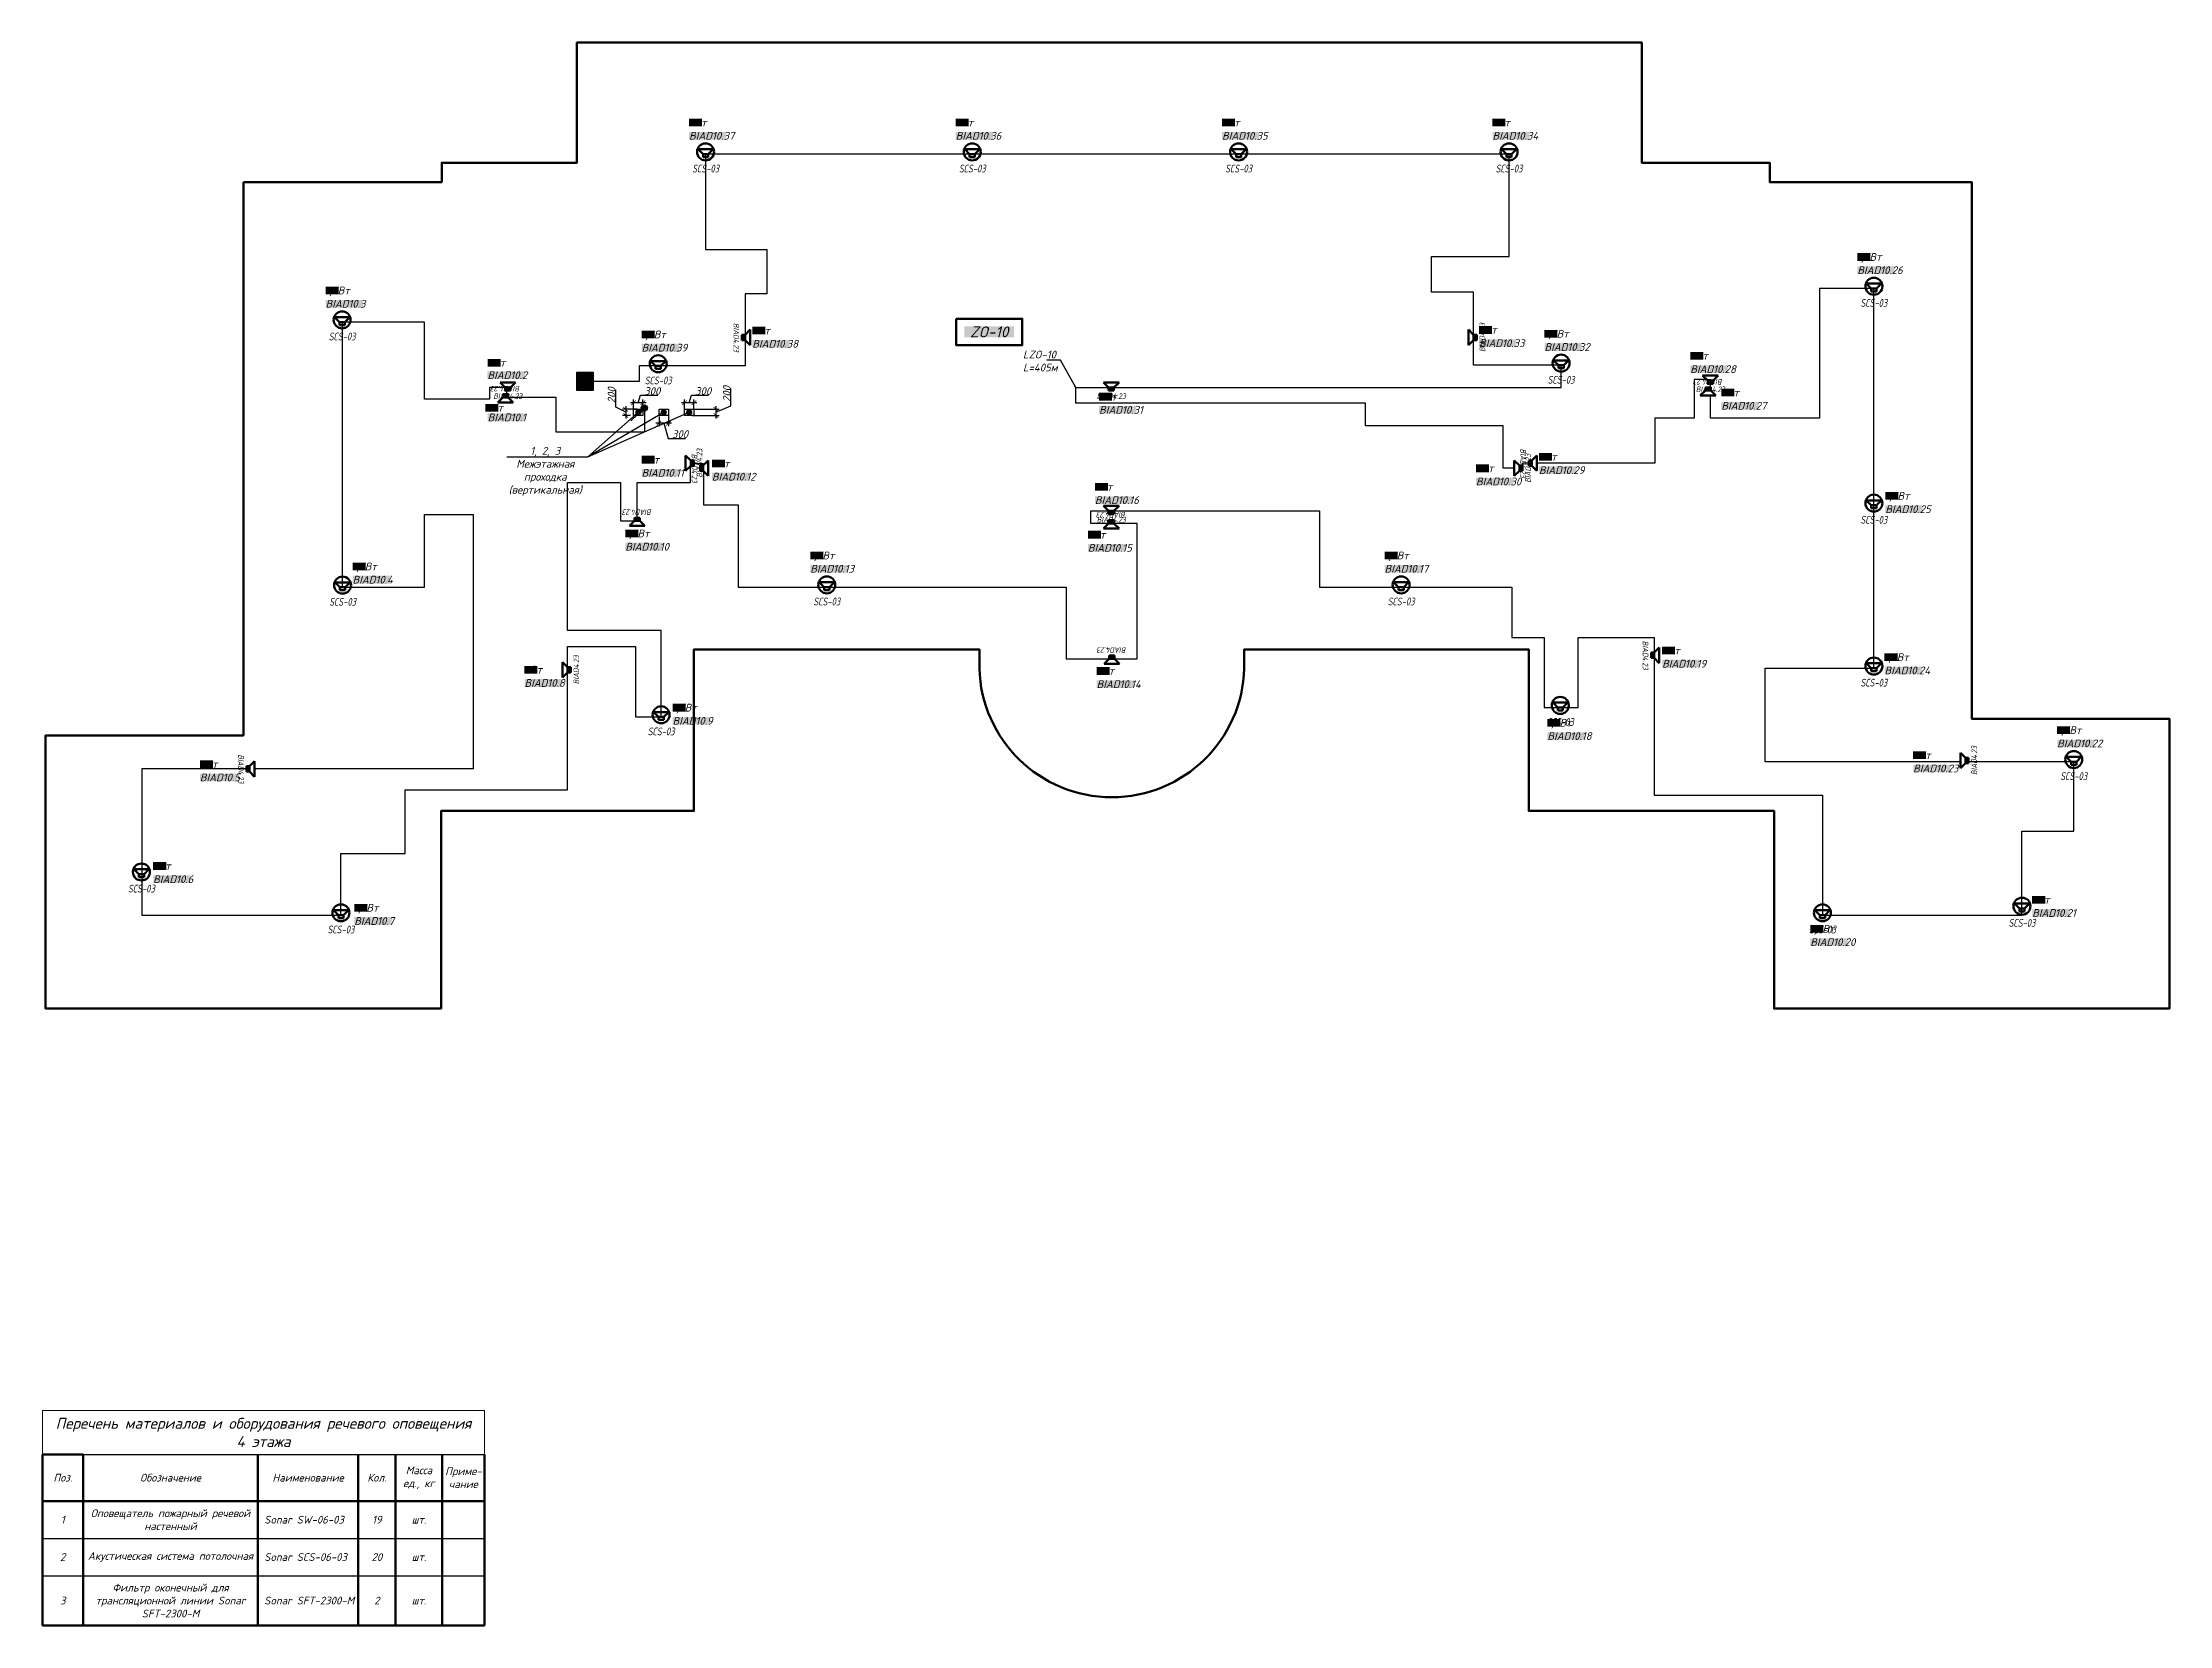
# Model space of a CAD drawing. Extents: x -152830 to 1281226, y -304852 to -2349.
# Drawn here: x 699833 to 768148, y -143858 to -92985 of the extents above; entities that cross this region are included whole.
import ezdxf
from ezdxf import colors
from ezdxf.entities.mleader import LeaderData, LeaderLine
from ezdxf.enums import TextEntityAlignment as Align
from ezdxf.math import Vec2, Vec3

# ---------------------------------------------------------------- set-up
doc = ezdxf.new("R2010")
doc.units = 0
doc.header["$LTSCALE"] = 100
doc.header["$PDMODE"] = 1
doc.header["$PDSIZE"] = 200
doc.linetypes.add('CONTI', pattern=[0])
doc.layers.get('Defpoints').update_dxf_attribs({"color": 42})
for name, color, linetype in [('_1', 7, 'Continuous'), ('_Мэжэтажная', 7, 'Continuous'), ('_СОУЭ_Аннотации', 7, 'Continuous'), ('ODG - Проводка', 3, 'Continuous')]:
    doc.layers.add(name, color=color, linetype=linetype)
for name, color, linetype, lineweight in [('_13_СОУЭ_линии', 5, 'Continuous', 70), ('_СОУЭ Оповещение_речевое', 7, 'Continuous', 30), ('НО Оповещатели Речь', 5, 'Continuous', 50), ('Радио', 5, 'Continuous', 30), ('СС_СКК_Лоток', 170, 'Continuous', 30)]:
    doc.layers.add(name, color=color, linetype=linetype, lineweight=lineweight)
doc.styles.add('BRAZEN-txt', font='isocpeui.ttf')
doc.styles.add('ISOCPEUR', font='isocpeui.ttf', dxfattribs={"height": 250})
doc.styles.add('OlympDesign', font='isocpeui.ttf', dxfattribs={"height": 250})
doc.linetypes.add('Открыто в трубе', pattern='A,2,[1,BDG_GOST,S=1,R=0,X=0,Y=0],-4', length=6)
doc.dimstyles.new('BRAZEN-Размеры_осевые', dxfattribs={"dimscale": 0, "dimtxt": 350, "dimasz": 150, "dimexe": 100, "dimexo": 100, "dimgap": 70, "dimtad": 1, "dimdec": 0, "dimzin": 0, "dimdsep": 46, "dimtxsty": 'BRAZEN-txt', "dimblk": 'ARCHTICK', "dimcen": 1, "dimdle": 100, "dimadec": 0, "dimazin": 0, "dimtfac": 1, "dimtdec": 0, "dimtofl": 0, "dimtmove": 1, "dimatfit": 3, "dimfxl": 1, "dimtolj": 1, "dimtzin": 0, "dimarcsym": 0})

# ---------------------------------------------------------------- blocks, each defined once
blk = doc.blocks.new('_ArchTick')
at = {"color": 0, "linetype": 'ByBlock', "const_width": 0.15}
blk.add_lwpolyline([(-0.5, -0.5), (0.5, 0.5)], dxfattribs=at)
blk = doc.blocks.new('*D265')
at = {"layer": 'Defpoints', "color": 0, "transparency": 16777216}
for p in [(718818, -104561), (718818, -104900), (719119, -104870)]:
    blk.add_point(p, dxfattribs=at)
at = {"layer": 'СС_СКК_Лоток', "color": 0, "linetype": 'Continuous', "lineweight": -2, "transparency": 16777216}
for p, q in [((718818, -104800), (718818, -104461)), ((718969, -104561), (719041, -104321)), ((719041, -104321), (719592, -104321)), ((719119, -104770), (719119, -104461)), ((719219, -104561), (718718, -104561))]:
    blk.add_line(p, q, dxfattribs=at)
at = {"layer": 'СС_СКК_Лоток', "color": 0, "lineweight": -2, "transparency": 16777216, "xscale": 150, "yscale": 150, "zscale": 150, "rotation": 180}
blk.add_blockref('_ArchTick', (718818, -104561), dxfattribs=at)
at = {"layer": 'СС_СКК_Лоток', "color": 0, "lineweight": -2, "transparency": 16777216, "xscale": 150, "yscale": 150, "zscale": 150}
blk.add_blockref('_ArchTick', (719119, -104561), dxfattribs=at)
at = {"layer": 'СС_СКК_Лоток', "color": 0, "lineweight": 0, "transparency": 16777216, "insert": (719416, -104186), "char_height": 250, "width": 731.08, "attachment_point": 5, "style": 'ISOCPEUR'}
blk.add_mtext('\\A1;300', dxfattribs=at)
blk = doc.blocks.new('*D266')
at = {"layer": 'Defpoints', "color": 0, "transparency": 16777216}
for p in [(718563, -104971), (718823, -104971), (719019, -104770)]:
    blk.add_point(p, dxfattribs=at)
at = {"layer": 'СС_СКК_Лоток', "color": 0, "linetype": 'Continuous', "lineweight": -2, "transparency": 16777216}
for p, q in [((718246, -104699), (718246, -104148)), ((718563, -104870), (718246, -104699)), ((718919, -104770), (718463, -104770)), ((718723, -104971), (718463, -104971)), ((718563, -104670), (718563, -105071))]:
    blk.add_line(p, q, dxfattribs=at)
at = {"layer": 'СС_СКК_Лоток', "color": 0, "lineweight": -2, "transparency": 16777216, "xscale": 150, "yscale": 150, "zscale": 150}
for p, rotation in [((718563, -104770), 90), ((718563, -104971), 270)]:
    blk.add_blockref('_ArchTick', p, dxfattribs=dict(at, rotation=rotation))
at = {"layer": 'СС_СКК_Лоток', "color": 0, "lineweight": 0, "transparency": 16777216, "insert": (718111, -104323), "char_height": 250, "width": 731.08, "attachment_point": 5, "rotation": 90, "style": 'ISOCPEUR'}
blk.add_mtext('\\A1;200', dxfattribs=at)
blk = doc.blocks.new('_Dot')
at = {"color": 0, "linetype": 'ByBlock', "lineweight": -2}
blk.add_line((-0.5, 0), (-1, 0), dxfattribs=at)
at = {"color": 0, "linetype": 'ByBlock', "const_width": 0.5}
blk.add_lwpolyline([(-0.25, 0, 1), (0.25, 0, 1)], format="xyb", close=True, dxfattribs=at)
blk = doc.blocks.new('*D267')
at = {"layer": 'Defpoints', "color": 0, "transparency": 16777216}
for p in [(720452, -104561), (720452, -104900), (720753, -104870)]:
    blk.add_point(p, dxfattribs=at)
at = {"layer": 'СС_СКК_Лоток', "color": 0, "linetype": 'Continuous', "lineweight": -2, "transparency": 16777216}
for p, q in [((720452, -104800), (720452, -104461)), ((720603, -104561), (720675, -104321)), ((720675, -104321), (721226, -104321)), ((720753, -104770), (720753, -104461)), ((720853, -104561), (720352, -104561))]:
    blk.add_line(p, q, dxfattribs=at)
at = {"layer": 'СС_СКК_Лоток', "color": 0, "lineweight": -2, "transparency": 16777216, "xscale": 150, "yscale": 150, "zscale": 150, "rotation": 180}
blk.add_blockref('_ArchTick', (720452, -104561), dxfattribs=at)
at = {"layer": 'СС_СКК_Лоток', "color": 0, "lineweight": -2, "transparency": 16777216, "xscale": 150, "yscale": 150, "zscale": 150}
blk.add_blockref('_ArchTick', (720753, -104561), dxfattribs=at)
at = {"layer": 'СС_СКК_Лоток', "color": 0, "lineweight": 0, "transparency": 16777216, "insert": (721050, -104186), "char_height": 250, "width": 731.08, "attachment_point": 5, "style": 'ISOCPEUR'}
blk.add_mtext('\\A1;300', dxfattribs=at)
blk = doc.blocks.new('*D268')
at = {"layer": 'Defpoints', "color": 0, "transparency": 16777216}
for p in [(720603, -104971), (720653, -104770), (721463, -104971)]:
    blk.add_point(p, dxfattribs=at)
at = {"layer": 'СС_СКК_Лоток', "color": 0, "linetype": 'Continuous', "lineweight": -2, "transparency": 16777216}
for p, q in [((721945, -104657), (721945, -104106)), ((720703, -104971), (721563, -104971)), ((720753, -104770), (721563, -104770)), ((721463, -104870), (721945, -104657)), ((721463, -104670), (721463, -105071))]:
    blk.add_line(p, q, dxfattribs=at)
at = {"layer": 'СС_СКК_Лоток', "color": 0, "lineweight": -2, "transparency": 16777216, "xscale": 150, "yscale": 150, "zscale": 150}
for p, rotation in [((721463, -104770), 90), ((721463, -104971), 270)]:
    blk.add_blockref('_ArchTick', p, dxfattribs=dict(at, rotation=rotation))
at = {"layer": 'СС_СКК_Лоток', "color": 0, "lineweight": 0, "transparency": 16777216, "insert": (721810, -104281), "char_height": 250, "width": 731.08, "attachment_point": 5, "rotation": 90, "style": 'ISOCPEUR'}
blk.add_mtext('\\A1;200', dxfattribs=at)
blk = doc.blocks.new('*D269')
at = {"layer": 'Defpoints', "color": 0, "transparency": 16777216}
for p in [(719635, -104900), (719936, -104870), (719635, -105216)]:
    blk.add_point(p, dxfattribs=at)
at = {"layer": 'СС_СКК_Лоток', "color": 0, "linetype": 'Continuous', "lineweight": -2, "transparency": 16777216}
for p, q in [((719635, -105000), (719635, -105316)), ((719936, -104970), (719936, -105316)), ((720036, -105216), (719535, -105216)), ((719786, -105216), (719933, -105706)), ((719933, -105706), (720484, -105706))]:
    blk.add_line(p, q, dxfattribs=at)
at = {"layer": 'СС_СКК_Лоток', "color": 0, "lineweight": -2, "transparency": 16777216, "xscale": 150, "yscale": 150, "zscale": 150, "rotation": 180}
blk.add_blockref('_ArchTick', (719635, -105216), dxfattribs=at)
at = {"layer": 'СС_СКК_Лоток', "color": 0, "lineweight": -2, "transparency": 16777216, "xscale": 150, "yscale": 150, "zscale": 150}
blk.add_blockref('_ArchTick', (719936, -105216), dxfattribs=at)
at = {"layer": 'СС_СКК_Лоток', "color": 0, "lineweight": 0, "transparency": 16777216, "insert": (720308, -105571), "char_height": 250, "width": 731.08, "attachment_point": 5, "style": 'ISOCPEUR'}
blk.add_mtext('\\A1;300', dxfattribs=at)
blk = doc.blocks.new('*U105')
at = {"layer": 'НО Оповещатели Речь', "color": 5}
for p, q in [((-84, -184), (-242, -26)), ((-242, -26), (242, -26)), ((-84, -184), (84, -184)), ((-84, -281), (-84, -184)), ((84, -281), (-84, -281)), ((84, -184), (242, -26)), ((84, -281), (84, -184))]:
    blk.add_line(p, q, dxfattribs=at)
blk.add_circle((0, -114), 273, dxfattribs=at)
at = {"layer": 'Defpoints', "lineweight": 50, "ltscale": 100, "style": 'OlympDesign', "width": 0.8}
blk.add_text('SСS-03', height=250, dxfattribs=at).set_placement((0, -649), align=Align.MIDDLE_CENTER)
blk = doc.blocks.new('*U120')
at = {"layer": 'ODG - Проводка'}
h = blk.add_hatch(color=0, dxfattribs=at)
edge = h.paths.add_edge_path()
edge.add_arc((0, 0), 50, 0, 360)
at = {"layer": 'ODG - Проводка', "color": 0}
for points in [[(0, 0), (212, 212)], [(35, 35), (85, 122)], [(35, 35), (122, 85)]]:
    blk.add_lwpolyline(points, dxfattribs=at)
blk.add_circle((0, 0), 50, dxfattribs=at)
blk = doc.blocks.new('SFT-2300-М')
at = {"true_color": 0xffffff}
h = blk.add_hatch(color=7, dxfattribs=at)
h.dxf.hatch_style = 1
h.paths.add_polyline_path([(250, 292), (-274, 292), (-274, -295), (250, -295)])
at = {"layer": '_1', "lineweight": 30}
h = blk.add_hatch(color=5, dxfattribs=at)
h.dxf.hatch_style = 1
h.paths.add_polyline_path([(177, -2, 1), (-202, -2, 1)])
at = {"color": 5, "lineweight": 30}
blk.add_lwpolyline([(-274, 292), (250, 292), (250, -295), (-274, -295)], close=True, dxfattribs=at)
blk.add_circle((-12, -2), 189, dxfattribs=at)
blk = doc.blocks.new('*U104')
at = {"color": 5}
blk.add_wipeout([(-348, 366), (348, 366), (121, 140), (121, 0), (-121, 0), (-121, 140)], dxfattribs=at).dxf.layer = 'НО Оповещатели Речь'
at = {"layer": 'НО Оповещатели Речь'}
h = blk.add_hatch(color=5, dxfattribs=at)
h.dxf.hatch_style = 1
h.set_gradient(color1=(0, 0, 255), color2=(0, 0, 255), tint=1)
h.paths.add_polyline_path([(-121, 0), (121, 0), (121, 140), (-121, 140)])
at = {"layer": 'НО Оповещатели Речь', "color": 5}
for p, q in [((-121, 140), (-348, 366)), ((-348, 366), (348, 366)), ((121, 140), (-121, 140)), ((-121, 140), (-121, 0)), ((-121, 0), (121, 0)), ((121, 140), (348, 366)), ((121, 0), (121, 140))]:
    blk.add_line(p, q, dxfattribs=at)
at = {"layer": 'Defpoints', "lineweight": 50, "ltscale": 100, "style": 'OlympDesign', "width": 0.8}
blk.add_text('BIAD4.23', height=250, dxfattribs=at).set_placement((0, -250), align=Align.MIDDLE_CENTER)
blk = doc.blocks.new('*T2337')
at = {"color": 0, "lineweight": 50, "transparency": 16777216}
for p, q in [((0, -1410), (1300, -1410)), ((0, -1410), (0, -6910)), ((1300, -1410), (1300, -6910)), ((6919, -1410), (6919, -6910)), ((10139, -1410), (10139, -6910)), ((11339, -1410), (11339, -6910)), ((12839, -1410), (12839, -6910)), ((14195, -1410), (14195, -6910)), ((0, -2910), (14195, -2910)), ((0, -6910), (14195, -6910))]:
    blk.add_line(p, q, dxfattribs=at)
at = {"color": 0, "linetype": 'ByBlock', "lineweight": -2, "transparency": 16777216}
blk.add_line((1300, -1410), (14195, -1410), dxfattribs=at)
at = {"color": 0, "transparency": 16777216}
for p, q in [((0, -4110), (1300, -4110)), ((12839, -4110), (14195, -4110)), ((0, -5310), (1300, -5310)), ((12839, -5310), (14195, -5310))]:
    blk.add_line(p, q, dxfattribs=at)
at = {"color": 0, "lineweight": -2, "transparency": 16777216}
for p, q in [((1300, -4110), (12839, -4110)), ((1300, -5310), (12839, -5310))]:
    blk.add_line(p, q, dxfattribs=at)
at = {"layer": 'Defpoints', "color": 8, "linetype": 'ByBlock', "lineweight": 0, "transparency": 16777216}
for p, q in [((0, 0), (14195, 0)), ((0, 0), (0, -1410)), ((14195, 0), (14195, -1410))]:
    blk.add_line(p, q, dxfattribs=at)
at = {"color": 0, "transparency": 16777216, "style": 'OlympDesign'}
for s, insert, char_height, width, attachment_point in [('Перечень материалов и оборудования речевого оповещения 4 этажа', (7097, -705), 350, 13794.54, 5), ('Поз.', (650, -2160), 250, 900, 5), ('Обозначение', (4110, -2160), 250, 5219.44, 5), ('Наименование', (8529, -2160), 250, 2819.56, 5), ('Кол.', (10739, -2160), 250, 800, 5), ('Масса ед., кг', (12089, -2160), 250, 1100, 5), ('Приме- чание', (13517, -2160), 250, 955.55, 5), ('1', (650, -3510), 250, 900, 5), ('Оповещатель пожарный речевой настенный ', (4110, -3510), 250, 5219.44, 5), ('Sonar SW-06-03', (7119, -3510), 250, 2819.56, 4), ('19', (10739, -3510), 250, 800, 5), ('шт.', (12089, -3510), 250, 1100, 5), ('2', (650, -4710), 250, 900, 5), ('Акустическая система потолочная', (4110, -4710), 250, 5219.44, 5), ('Sonar SCS-06-03', (7119, -4710), 250, 2819.56, 4), ('20', (10739, -4710), 250, 800, 5), ('шт.', (12089, -4710), 250, 1100, 5), ('3', (650, -6110), 250, 900, 5), ('Фильтр оконечный для трансляционной линии Sonar SFT-2300-М', (4110, -6110), 250, 5219.44, 5), ('Sonar SFT-2300-М', (7119, -6110), 250, 2819.56, 4), ('2', (10739, -6110), 250, 800, 5), ('шт.', (12089, -6110), 250, 1100, 5)]:
    blk.add_mtext(s, dxfattribs=dict(at, insert=insert, char_height=char_height, width=width, attachment_point=attachment_point))

msp = doc.modelspace()

# ---------------------------------------------------------------- linework, layer by layer
at = {"layer": '_Мэжэтажная', "color": 18, "lineweight": 30, "true_color": 0x000000}
for points in [[(718818.125485, -104769.809572), (719119.374761, -104769.809572), (719119.374761, -104971.018653), (718818.125485, -104971.018653)], [(719635.000847, -104769.809572), (719936.250123, -104769.809572), (719936.250123, -104971.018653), (719635.000847, -104971.018653)], [(720451.876209, -104769.809572), (720753.125485, -104769.809572), (720753.125485, -104971.018653), (720451.876209, -104971.018653)]]:
    msp.add_lwpolyline(points, close=True, dxfattribs=at)
at = {"layer": '_СОУЭ_Аннотации', "color": 1, "linetype": 'CONTI', "lineweight": 60, "ltscale": 100}
msp.add_lwpolyline([(729175.057677, -101859.908139), (731301.313677, -101859.908139), (731301.313677, -102708.417139), (729175.057677, -102708.417139)], close=True, dxfattribs=at)

# ---------------------------------------------------------------- block references
for name, p in [('SFT-2300-М', (717272.526376, -103874.453306)), ('*T2337', (699833.125485, -136948.565035))]:
    msp.add_blockref(name, p)
at = {"layer": '_СОУЭ Оповещение_речевое', "color": 4, "lineweight": 50}
for p in [(721130.625485, -96387.230987), (729695.625485, -96387.243486), (738250.591739, -96387.230987), (746935.625485, -96387.230987), (758653.125485, -100705.927834), (709456.031233, -101784.236517), (719606.98813, -103195.724933), (748606.531313, -103174.718398), (758653.125485, -107673.925104), (709470.625485, -110309.426671), (725023.128217, -110301.122942), (743469.823325, -110301.122942), (758653.125485, -112908.902907), (748582.003387, -114172.993566), (719702.034211, -114475.558492), (765073.125735, -115913.84256), (703008.125485, -119528.640303), (709418.165802, -120841.14514), (757001.483082, -120841.122942), (763411.483082, -120628.820629)]:
    msp.add_blockref('*U105', p, dxfattribs=at)

# ---------------------------------------------------------------- texts
at = {"layer": '_СОУЭ_Аннотации', "color": 7, "linetype": 'Открыто в трубе', "lineweight": 60, "ltscale": 100, "style": 'OlympDesign', "bg_fill": 1, "box_fill_scale": 1, "bg_fill_color": 7, "bg_fill_true_color": 16777215, "bg_fill_transparency": 0}
for s, insert, char_height, width, attachment_point in [('3Вт', (720597.381094, -95433.32024), 250, 418.76026667, 1), ('3Вт', (729162.381094, -95433.332739), 250, 418.76026667, 1), ('3Вт', (737717.347348, -95433.32024), 250, 418.76026667, 1), ('3Вт', (746402.381094, -95433.32024), 250, 418.76026667, 1), ('1,5Вт', (758119.881094, -99752.017087), 250, 418.76026667, 1), ('1,5Вт', (708922.786842, -100830.325771), 250, 418.76026667, 1), ('1,5Вт', (719073.743739, -102241.814186), 250, 418.76026667, 1), ('ZO-10', (730238.185677, -102284.162639), 350, 1602.16185265, 5), ('1,5Вт', (748073.286922, -102220.807651), 250, 418.76026667, 1), ('6Вт', (714130.811445, -103152.024819, 0), 250, 418.76026667, 1), ('6Вт', (752755.811445, -102932.024819, 0), 250, 418.76026667, 1), ('6Вт', (745872.990947, -106544.21644, 0), 250, 418.76026667, 1), ('3Вт', (733633.577855, -107140.955236, 0), 250, 418.76026667, 1), ('1,5Вт', (759020.086444, -107431.225129), 250, 418.76026667, 1), ('1,5Вт', (709789.927085, -109698.097325), 250, 418.76026667, 1), ('1,5Вт', (724489.883826, -109347.212195), 250, 418.76026667, 1), ('1,5Вт', (742936.578934, -109347.212195), 250, 418.76026667, 1), ('1,5Вт', (758995.09424, -112614.027758), 250, 418.76026667, 1), ('6Вт', (715310.998903, -113017.135664, 0), 250, 418.76026667, 1), ('1,5Вт', (720067.218734, -114236.101107), 250, 418.76026667, 1), ('1,5Вт', (748166.073201, -114723.587567), 250, 418.76026667, 1), ('1,5Вт', (764539.881344, -114959.931813), 250, 418.76026667, 1), ('6Вт', (704885.422177, -116052.06605, 0), 250, 418.76026667, 1), ('6Вт', (759914.249656, -115765.612238, 0), 250, 418.76026667, 1), ('3Вт', (703385.577471, -119325.694258), 250, 418.76026667, 1), ('1,5Вт', (709843.425942, -120667.463292), 250, 418.76026667, 1), ('3Вт', (763737.890066, -120410.138387), 250, 418.76026667, 1), ('1,5Вт', (756608.098311, -121346.960248), 250, 418.76026667, 1)]:
    msp.add_mtext(s, dxfattribs=dict(at, insert=insert, char_height=char_height, width=width, attachment_point=attachment_point))
at = {"layer": '_СОУЭ_Аннотации', "char_height": 250, "width": 1197.06228103, "attachment_point": 1, "style": 'OlympDesign', "bg_fill": 1, "box_fill_scale": 1, "bg_fill_color": 7, "bg_fill_true_color": 16777215, "bg_fill_transparency": 0}
for s, insert in [('BIAD10.37', (720599.711987, -95858.679724, 0)), ('BIAD10.36', (729164.711987, -95858.692223, 0)), ('BIAD10.35', (737719.67824, -95858.679724, 0)), ('BIAD10.34', (746404.711987, -95858.679724, 0)), ('BIAD10.26', (758122.211987, -100177.376571, 0)), ('BIAD10.3', (708925.117735, -101255.685254, 0)), ('BIAD10.39', (719076.074631, -102667.173669, 0)), ('BIAD10.32', (748075.617815, -102646.167134, 0)), ('BIAD10.25', (759022.417336, -107856.584612, 0)), ('BIAD10.10', (718551.398214, -109063.484599, 0)), ('BIAD10.15', (733410.060068, -109103.129953, 0)), ('BIAD10.13', (724492.214719, -109772.571679, 0)), ('BIAD10.17', (742938.909827, -109772.571679, 0)), ('BIAD10.4', (709792.257977, -110123.456809, 0)), ('BIAD10.24', (758997.425132, -113039.387242, 0)), ('BIAD10.14', (733691.077745, -113482.33427, 0)), ('BIAD10.9', (720069.549627, -114661.46059, 0)), ('BIAD10.18', (748168.404094, -115148.94705, 0)), ('BIAD10.22', (764542.212236, -115385.291297, 0)), ('BIAD10.6', (703387.908364, -119751.053742, 0)), ('BIAD10.21', (763740.220959, -120835.49787, 0)), ('BIAD10.7', (709845.756835, -121092.822776, 0)), ('BIAD10.20', (756610.429204, -121772.319731, 0))]:
    msp.add_mtext(s, dxfattribs=dict(at, insert=insert))

# ---------------------------------------------------------------- dimensions: what is measured, and where the dimension line sits
at = {"layer": 'СС_СКК_Лоток', "color": 7, "lineweight": 0}
for base, p1, p2, picture, middle in [((718562.892509, -104970.993268), (719018.750123, -104769.809572), (718823.062469, -104970.993268), '*D266', (718246.126825, -104688.771268)), ((721462.53396, -104971.018653), (720652.500847, -104769.809572), (720602.500847, -104971.018653), '*D268', (721944.66233, -104647.037242))]:
    dim = msp.add_linear_dim(base=base, p1=p1, p2=p2, angle=270, dimstyle='BRAZEN-Размеры_осевые', override={"dimscale": 1, "dimtxt": 250, "dimgap": 10, "dimrnd": 50, "dimtxsty": 'ISOCPEUR'}, dxfattribs=at)
    dim.commit()
    dim.dimension.update_dxf_attribs({"geometry": picture, "text_midpoint": middle, "dimtype": 160})
for base, p1, p2, picture, middle in [((718818.135968, -104561.020505), (719119.374761, -104870.414112), (718818.135968, -104899.767874), '*D265', (719050.755364, -104186.020505)), ((720451.886692, -104561.020505), (720753.125485, -104870.414112), (720451.886692, -104899.767874), '*D267', (720684.506089, -104186.020505)), ((719635.01133, -105216.432628), (719936.250123, -104870.414112), (719635.01133, -104899.767874), '*D269', (719942.630726, -105571.432628))]:
    dim = msp.add_linear_dim(base=base, p1=p1, p2=p2, angle=180, dimstyle='BRAZEN-Размеры_осевые', override={"dimscale": 1, "dimtxt": 250, "dimgap": 10, "dimrnd": 50, "dimtxsty": 'ISOCPEUR'}, dxfattribs=at)
    dim.commit()
    dim.dimension.update_dxf_attribs({"geometry": picture, "text_midpoint": middle})

# ---------------------------------------------------------------- next in the draw order: leaders
at = {"layer": '_Мэжэтажная', "color": 7, "lineweight": 0}
ml = msp.add_multileader_mtext('Standard', dxfattribs=at)
ml.set_content('1, 2, 3^JМежэтажная проходка (вертикальная)', color=7, style='ISOCPEUR')
ml.set_leader_properties()
ml.set_arrow_properties(name='DOT')
ml.build(insert=Vec2(0, 0))
ml.multileader.update_dxf_attribs({"text_left_attachment_type": 6, "text_right_attachment_type": 6, "dogleg_length": 100, "arrow_head_size": 200})
ctx = ml.context
ctx.base_point, ctx.char_height, ctx.arrow_head_size, ctx.landing_gap_size, ctx.plane_origin = Vec3(714719.970532, -106307.577341), 250, 200, 0, Vec3(727211.37058, -106802.732589)
ctx.left_attachment, ctx.right_attachment, ctx.text_align_type = 6, 6, 1
notes = []
notes.append((ctx, [(0, (1, 1, 0), (717340.614471, -106307.577341), (-1, 0), 100, [(0, [(718968.750123, -104870.414112)], 0, [])])]))
ctx.mtext.insert, ctx.mtext.width, ctx.mtext.alignment, ctx.mtext.flow_direction = Vec3(715980.292501, -105982.577341), 2467.27373386, 2, 5
ctx.mtext.has_bg_fill, ctx.mtext.bg_color, ctx.mtext.bg_scale_factor, ctx.mtext.bg_transparency, ctx.mtext.use_window_bg_color = 1, -1027028792, 1.5, 0, 1
for ctx, leaders in notes:
    for number, flags, end, landing, length, lines in leaders:
        leader = LeaderData()
        leader.index, (leader.has_last_leader_line, leader.has_dogleg_vector, leader.attachment_direction) = number, flags
        leader.last_leader_point, leader.dogleg_vector, leader.dogleg_length = Vec3(end), Vec3(landing), length
        for number, points, colour, breaks in lines:
            line = LeaderLine()
            line.index, line.vertices, line.color, line.breaks = number, Vec3.list(points), colors.encode_raw_color(colour), breaks
            leader.lines.append(line)
        ctx.leaders.append(leader)

# ---------------------------------------------------------------- next in the draw order: leaders
ml = msp.add_multileader_mtext('Standard', dxfattribs=at)
ml.set_content('1, 2, 3^JМежэтажная проходка (вертикальная)', color=7, style='ISOCPEUR')
ml.set_leader_properties()
ml.set_arrow_properties(name='DOT')
ml.build(insert=Vec2(0, 0))
ml.multileader.update_dxf_attribs({"text_left_attachment_type": 6, "text_right_attachment_type": 6, "dogleg_length": 100, "arrow_head_size": 200})
ctx = ml.context
ctx.base_point, ctx.char_height, ctx.arrow_head_size, ctx.landing_gap_size, ctx.plane_origin = Vec3(714719.970532, -106307.577341), 250, 200, 0, Vec3(727211.37058, -106802.732589)
ctx.left_attachment, ctx.right_attachment, ctx.text_align_type = 6, 6, 1
notes = []
notes.append((ctx, [(0, (1, 1, 0), (717340.614471, -106307.577341), (-1, 0), 100, [(0, [(720602.500847, -104870.414112)], 0, [])])]))
ctx.mtext.insert, ctx.mtext.width, ctx.mtext.alignment, ctx.mtext.flow_direction = Vec3(715980.292501, -105982.577341), 2467.27373386, 2, 5
ctx.mtext.has_bg_fill, ctx.mtext.bg_color, ctx.mtext.bg_scale_factor, ctx.mtext.bg_transparency, ctx.mtext.use_window_bg_color = 1, -1027028792, 1.5, 0, 1
for ctx, leaders in notes:
    for number, flags, end, landing, length, lines in leaders:
        leader = LeaderData()
        leader.index, (leader.has_last_leader_line, leader.has_dogleg_vector, leader.attachment_direction) = number, flags
        leader.last_leader_point, leader.dogleg_vector, leader.dogleg_length = Vec3(end), Vec3(landing), length
        for number, points, colour, breaks in lines:
            line = LeaderLine()
            line.index, line.vertices, line.color, line.breaks = number, Vec3.list(points), colors.encode_raw_color(colour), breaks
            leader.lines.append(line)
        ctx.leaders.append(leader)

# ---------------------------------------------------------------- next in the draw order: leaders
ml = msp.add_multileader_mtext('Standard', dxfattribs=at)
ml.set_content('1, 2, 3^JМежэтажная проходка (вертикальная)', color=7, style='ISOCPEUR')
ml.set_leader_properties()
ml.set_arrow_properties(name='DOT')
ml.build(insert=Vec2(0, 0))
ml.multileader.update_dxf_attribs({"text_left_attachment_type": 6, "text_right_attachment_type": 6, "dogleg_length": 100, "arrow_head_size": 200})
ctx = ml.context
ctx.base_point, ctx.char_height, ctx.arrow_head_size, ctx.landing_gap_size, ctx.plane_origin = Vec3(714719.970532, -106307.577341), 250, 200, 0, Vec3(727211.37058, -106802.732589)
ctx.left_attachment, ctx.right_attachment, ctx.text_align_type = 6, 6, 1
notes = []
notes.append((ctx, [(0, (1, 1, 0), (717340.614471, -106307.577341), (-1, 0), 100, [(0, [(719785.625485, -104870.414112)], 0, [])])]))
ctx.mtext.insert, ctx.mtext.width, ctx.mtext.alignment, ctx.mtext.flow_direction = Vec3(715980.292501, -105982.577341), 2467.27373386, 2, 5
ctx.mtext.has_bg_fill, ctx.mtext.bg_color, ctx.mtext.bg_scale_factor, ctx.mtext.bg_transparency, ctx.mtext.use_window_bg_color = 1, -1027028792, 1.5, 0, 1
for ctx, leaders in notes:
    for number, flags, end, landing, length, lines in leaders:
        leader = LeaderData()
        leader.index, (leader.has_last_leader_line, leader.has_dogleg_vector, leader.attachment_direction) = number, flags
        leader.last_leader_point, leader.dogleg_vector, leader.dogleg_length = Vec3(end), Vec3(landing), length
        for number, points, colour, breaks in lines:
            line = LeaderLine()
            line.index, line.vertices, line.color, line.breaks = number, Vec3.list(points), colors.encode_raw_color(colour), breaks
            leader.lines.append(line)
        ctx.leaders.append(leader)

# ---------------------------------------------------------------- next in the draw order: linework, layer by layer
at = {"layer": '_13_СОУЭ_линии', "color": 5, "lineweight": 30}
msp.add_lwpolyline([(719162.565377, -104729.312879), (719162.565377, -105510.946333), (716334.842323, -105510.946333), (716334.842323, -104390.198391), (714740.675364, -104390.198391), (714740.675364, -104069.42613), (714188.404875, -104069.42613), (714188.404875, -104443.76782), (712105.734777, -104443.76782), (712105.734777, -101967.914063), (709456.031233, -101967.914063), (709456.031233, -110493.104217), (712106.122624, -110493.104217), (712106.122624, -108149.395894), (713662.723468, -108149.395894), (713662.723468, -116329.80952), (703021.346943, -116329.80952), (703021.346943, -121024.822685), (709418.165802, -121024.822685), (709418.165802, -119049.760813), (711478.57147, -119049.760813), (711478.57147, -117002.678116), (716697.742043, -117002.678116), (716697.742043, -112392.720471), (718879.776022, -112392.720471), (718879.776022, -114659.236037), (719702.034211, -114659.236037), (719702.034211, -111877.818946), (716697.742043, -111877.818946), (716697.742043, -107121.160398), (718400.152668, -107121.160398), (718400.152668, -108360.007258), (718931.455872, -108360.007258), (718931.455872, -107121.160398), (720646.183055, -107121.160398), (720646.183055, -106511.769325), (721061.380677, -106511.769325), (721061.380677, -107843.221663), (722180.865743, -107843.221663), (722180.865743, -110484.800488), (732706.859517, -110484.800488), (732706.859517, -112790.193014), (734994.842043, -112790.193014), (734994.842043, -108440.193014), (733503.806531, -108440.193014), (733503.806531, -108039.42613), (740852.060362, -108039.42613), (740852.060362, -110484.800488), (747028.364412, -110484.800488), (747028.364412, -112108.985779), (748061.637267, -112108.985779), (748061.637267, -114356.671111), (749153.209304, -114356.671111), (749153.209304, -112108.985779), (751598.526102, -112108.985779), (751598.526102, -117178.685784), (757001.483082, -117178.685784), (757001.483082, -121024.800488), (763411.483082, -121024.800488), (763411.483082, -118334.198563), (765073.125735, -118334.198563), (765073.125735, -116097.520106), (755157.436081, -116097.520106), (755157.436081, -113092.580452), (758653.125485, -113092.580452), (758653.125485, -100889.60538), (756906.473783, -100889.60538), (756906.473783, -105054.534892), (753408.343314, -105054.534892), (753408.343314, -103812.427801), (752884.522136, -103812.427801), (752884.522136, -105054.534892), (751614.327305, -105054.534892), (751614.327305, -106502.327286), (747368.125485, -106502.327286), (747368.125485, -106665.43631), (746749.586061, -106665.43631), (746749.586061, -105304.430428), (742328.496539, -105304.430428), (742328.496539, -104580.0173), (733026.957961, -104580.0173), (733026.957961, -104069.42613), (748606.531313, -104069.42613), (748606.531313, -103358.395943), (745799.451076, -103358.395943), (745799.451076, -101011.857205), (744448.4287, -101011.857205), (744448.4287, -99864.771757), (746935.625485, -99864.771757), (746935.625485, -96570.908533), (721130.625485, -96570.908533), (721130.625485, -99640.485985), (723091.940391, -99640.485985), (723091.940391, -101062.507391), (722397.030629, -101062.507391), (722397.030629, -103379.402478), (719001.193746, -103379.402478), (719001.193746, -103876.05772), (717522.521228, -103876.05772)], dxfattribs=at)
at = {"layer": '_СОУЭ_Аннотации', "color": 67, "linetype": 'CONTI', "lineweight": 60, "ltscale": 100, "true_color": 0x727430}
msp.add_lwpolyline([(706283.112088, -97469.429265), (706283.112088, -115254.844294), (699933.125485, -115254.844294), (699933.125485, -124029.809572), (712633.125485, -124029.809572), (712633.125485, -117679.809572), (720753.125485, -117679.809572), (720753.125485, -112489.809572), (729922.693903, -112489.809572), (729922.693903, -113089.809572, 0.9753212138), (738432.822973, -113089.809572), (738432.822973, -112489.809572), (747568.125485, -112489.809572), (747568.125485, -117679.809572), (755448.125485, -117679.809572), (755448.125485, -124029.809572), (768148.125485, -124029.809572), (768148.125485, -114719.809572), (761798.125485, -114719.809572), (761798.125485, -97469.419356), (755308.125485, -97469.419356), (755308.125485, -96849.809572), (751198.125485, -96849.809572), (751198.125485, -92984.809572), (716998.125485, -92984.809572), (716998.125485, -96849.809572), (712658.125485, -96849.809572), (712658.112088, -97469.429265), (706283.125485, -97469.429265)], format="xyb", dxfattribs=at)

# ---------------------------------------------------------------- next in the draw order: block references
at = {"layer": 'Радио', "xscale": 2, "yscale": 2, "zscale": 2, "rotation": 178.7329526101915}
msp.add_blockref('*U120', (719162.565377, -104729.312879), dxfattribs=at)
msp.add_blockref('*U120', (719162.565377, -104729.312879), dxfattribs=at)

# ---------------------------------------------------------------- next in the draw order: texts
at = {"layer": '_СОУЭ_Аннотации', "insert": (714133.142338, -104907.447717, 0), "char_height": 250, "width": 1197.06228103, "attachment_point": 1, "style": 'OlympDesign', "bg_fill": 1, "box_fill_scale": 1, "bg_fill_color": 7, "bg_fill_true_color": 16777215, "bg_fill_transparency": 0}
msp.add_mtext('BIAD10.1', dxfattribs=at)
at = {"layer": '_СОУЭ_Аннотации', "color": 7, "linetype": 'Открыто в трубе', "lineweight": 60, "ltscale": 100, "insert": (719071.992038, -106266.589762, 0), "char_height": 250, "width": 418.76026667, "attachment_point": 1, "style": 'OlympDesign', "bg_fill": 1, "box_fill_scale": 1, "bg_fill_color": 7, "bg_fill_true_color": 16777215, "bg_fill_transparency": 0}
msp.add_mtext('6Вт', dxfattribs=at)

# ---------------------------------------------------------------- next in the draw order: block references
at = {"layer": '_СОУЭ Оповещение_речевое', "color": 4, "lineweight": 50, "xscale": 0.71930163509888, "yscale": 0.71930163509888, "zscale": 0.71930163509888}
for p, rotation in [((722296.647188, -102463.125469), 270), ((745899.834518, -102463.331981), 90), ((720953.125485, -106665.414112), 270), ((747368.125485, -106665.43631), 89.99999999999999), ((718931.455872, -108259.623816), 180), ((734178.125485, -112689.809572), 180), ((751498.142661, -112676.333739), 270), ((716798.125485, -113144.246624), 89.99999999999999), ((706383.125485, -116329.80952), 270), ((761698.125485, -116058.954967), 89.99999999999999)]:
    msp.add_blockref('*U104', p, dxfattribs=dict(at, rotation=rotation))
for p in [(753403.125485, -103949.809572), (714778.125485, -104169.809572), (734160.125485, -104169.809572), (734160.125485, -108139.809572)]:
    msp.add_blockref('*U104', p, dxfattribs=at)

# ---------------------------------------------------------------- next in the draw order: leaders
ml = msp.add_multileader_mtext('Standard')
ml.set_content('LZO-10^JL=405м', color=256, style='OlympDesign')
ml.set_leader_properties(color=256, linetype='ByLayer', lineweight=-1)
ml.set_arrow_properties(name='ARCHTICK')
ml.build(insert=Vec2(0, 0))
ml.multileader.update_dxf_attribs({"text_left_attachment_type": 6, "text_right_attachment_type": 6, "dogleg_length": 50, "arrow_head_size": 100})
ctx = ml.context
ctx.base_point, ctx.char_height, ctx.arrow_head_size, ctx.landing_gap_size, ctx.plane_origin = Vec3(731323.367219, -103188.678677), 250, 100, 0, Vec3(732860.544568, -103738.541042)
ctx.left_attachment, ctx.right_attachment = 6, 6
notes = []
notes.append((ctx, [(0, (1, 1, 0), (732526.018734, -103188.678677), (-1, 0), 50, [(0, [(733026.957961, -104069.42613)], 0, [])])]))
ctx.mtext.insert, ctx.mtext.width, ctx.mtext.flow_direction = Vec3(731323.367219, -102888.678677), 383.66637116, 5
ctx.mtext.has_bg_fill, ctx.mtext.bg_color, ctx.mtext.bg_scale_factor, ctx.mtext.bg_transparency, ctx.mtext.use_window_bg_color = 1, -1027028792, 1.5, 0, 1
for ctx, leaders in notes:
    for number, flags, end, landing, length, lines in leaders:
        leader = LeaderData()
        leader.index, (leader.has_last_leader_line, leader.has_dogleg_vector, leader.attachment_direction) = number, flags
        leader.last_leader_point, leader.dogleg_vector, leader.dogleg_length = Vec3(end), Vec3(landing), length
        for number, points, colour, breaks in lines:
            line = LeaderLine()
            line.index, line.vertices, line.color, line.breaks = number, Vec3.list(points), colors.encode_raw_color(colour), breaks
            leader.lines.append(line)
        ctx.leaders.append(leader)

# ---------------------------------------------------------------- next in the draw order: block references
for p, rotation in [((753328.125485, -104069.809572), 180), ((714703.125478, -104289.814949), 180), ((720753.125485, -106502.327286), 89.99999999999999), ((747568.125485, -106502.327286), 270), ((734160.125485, -108339.809572), 180)]:
    msp.add_blockref('*U104', p, dxfattribs=dict(at, rotation=rotation))

# ---------------------------------------------------------------- next in the draw order: texts
at = {"layer": '_СОУЭ_Аннотации', "color": 7, "linetype": 'Открыто в трубе', "lineweight": 60, "ltscale": 100, "char_height": 250, "width": 418.76026667, "attachment_point": 1, "style": 'OlympDesign', "bg_fill": 1, "box_fill_scale": 1, "bg_fill_color": 7, "bg_fill_true_color": 16777215, "bg_fill_transparency": 0}
for s, insert in [('6Вт', (722628.191509, -102116.005337, 0)), ('6Вт', (745973.712859, -102098.35998, 0)), ('3Вт', (733767.766785, -104240.727049, 0)), ('1,5Вт', (718549.067321, -108638.125116, 0)), ('6Вт', (751852.499306, -112398.590269, 0)), ('3Вт', (733688.746852, -113056.974787, 0))]:
    msp.add_mtext(s, dxfattribs=dict(at, insert=insert))
at = {"layer": '_СОУЭ_Аннотации', "char_height": 250, "width": 1197.06228103, "attachment_point": 1, "style": 'OlympDesign', "bg_fill": 1, "box_fill_scale": 1, "bg_fill_color": 7, "bg_fill_true_color": 16777215, "bg_fill_transparency": 0}
for s, insert in [('BIAD10.38', (722630.522402, -102541.36482, 0)), ('BIAD10.33', (745976.043752, -102523.719464, 0)), ('BIAD10.31', (733770.097678, -104666.086532)), ('BIAD10.19', (751854.830198, -112823.949752, 0)), ('BIAD10.8', (715313.329796, -113442.495147, 0)), ('BIAD10.5', (704887.753069, -116477.425533, 0)), ('BIAD10.23', (759916.580548, -116190.971722, 0))]:
    msp.add_mtext(s, dxfattribs=dict(at, insert=insert))

# ---------------------------------------------------------------- next in the draw order: texts
for s, insert in [('BIAD10.2', (714124.444647, -103552.954514, 0)), ('BIAD10.28', (752758.142338, -103357.384303, 0)), ('BIAD10.27', (753755.181357, -104535.087866, 0)), ('BIAD10.11', (719074.322931, -106691.949245, 0)), ('BIAD10.12', (721334.088827, -106813.030126, 0)), ('BIAD10.30', (745875.32184, -106969.575924, 0)), ('BIAD10.29', (747896.982203, -106603.605231, 0)), ('BIAD10.16', (733635.908748, -107566.314719))]:
    msp.add_mtext(s, dxfattribs=dict(at, insert=insert))
at = {"layer": '_СОУЭ_Аннотации', "color": 7, "linetype": 'Открыто в трубе', "lineweight": 60, "ltscale": 100, "char_height": 250, "width": 418.76026667, "attachment_point": 1, "style": 'OlympDesign', "bg_fill": 1, "box_fill_scale": 1, "bg_fill_color": 7, "bg_fill_true_color": 16777215, "bg_fill_transparency": 0}
for s, insert in [('6Вт', (753752.850465, -104109.728383, 0)), ('6Вт', (714055.811438, -104602.093612, 0)), ('6Вт', (721331.757935, -106387.670642, 0)), ('6Вт', (747894.65131, -106178.245747, 0)), ('3Вт', (733407.729176, -108677.77047, 0))]:
    msp.add_mtext(s, dxfattribs=dict(at, insert=insert))

doc.saveas('drawing.dxf')
